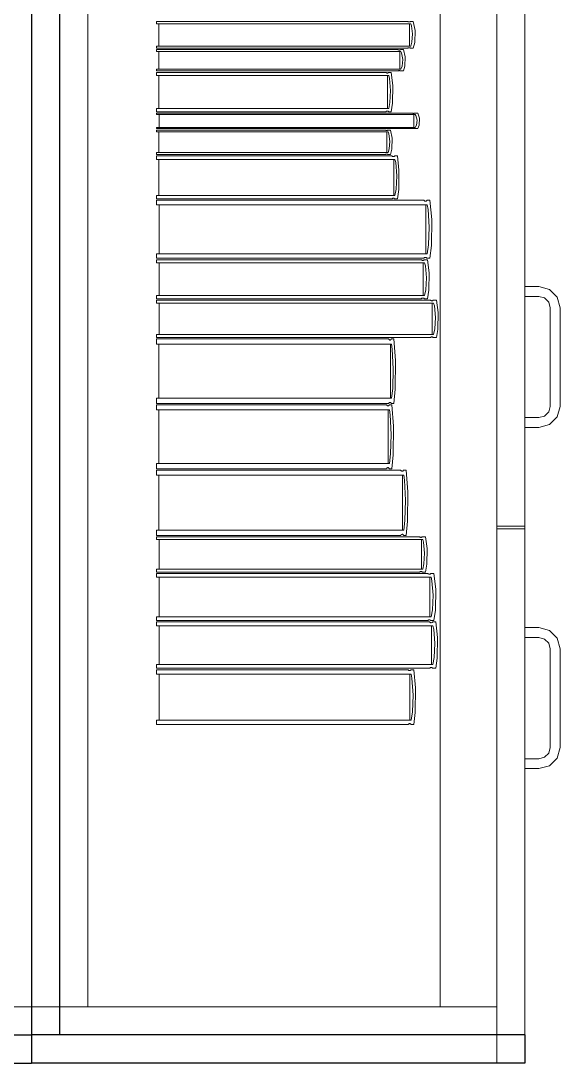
# Model space of a CAD drawing. Header units: inches. Extents: x -38 to 5698, y -33 to 92.
# Drawn here: x 289.062 to 289.445, y 12.807 to 13.547 of the extents above; entities that cross this region are included whole.
import ezdxf

# ---------------------------------------------------------------- set-up
doc = ezdxf.new("R2010")
doc.units = ezdxf.units.IN
doc.header["$MEASUREMENT"] = 0
doc.set_wipeout_variables(frame=1)
doc.linetypes.add('Wipeout_Contour', pattern=[1, 0, -1])
doc.layers.add('Interior - Mobiliario', color=7, linetype='Continuous')

msp = doc.modelspace()

# ---------------------------------------------------------------- linework, layer by layer
at = {"layer": 'Interior - Mobiliario', "color": 175, "linetype": 'Continuous', "lineweight": 13}
for p, q in [((289.08999, 14.28729), (289.08999, 12.82729)), ((289.39999, 12.82729), (289.39999, 14.28729)), ((289.10999, 12.84729), (289.10999, 14.26729)), ((289.35999, 14.26729), (289.35999, 12.84729)), ((289.39999, 12.84729), (289.39999, 14.26729)), ((289.33684, 13.54629), (289.15865, 13.54629)), ((289.15865, 13.54629), (289.15865, 13.54478)), ((289.15865, 13.54478), (289.33901, 13.54478)), ((289.16047, 13.54478), (289.16047, 13.52886)), ((289.33694, 13.54622), (289.33684, 13.54629)), ((289.33717, 13.54611), (289.33694, 13.54622)), ((289.33742, 13.54603), (289.33717, 13.54611)), ((289.33768, 13.54598), (289.33742, 13.54603)), ((289.33795, 13.54598), (289.33768, 13.54598)), ((289.33821, 13.54601), (289.33795, 13.54598)), ((289.3381, 13.52886), (289.3381, 13.54478)), ((289.33847, 13.54608), (289.33821, 13.54601)), ((289.3387, 13.54619), (289.33847, 13.54608)), ((289.33885, 13.54629), (289.3387, 13.54619)), ((289.34083, 13.54629), (289.33885, 13.54629)), ((289.33901, 13.54478), (289.33955, 13.54334)), ((289.33955, 13.54334), (289.34031, 13.53753)), ((289.34206, 13.53998), (289.34083, 13.54629)), ((289.39999, 13.54729), (289.39999, 13.18829)), ((289.41999, 13.54729), (289.41999, 13.18829)), ((289.34031, 13.53753), (289.33985, 13.5317)), ((289.34183, 13.5315), (289.34206, 13.53998)), ((289.33901, 13.52886), (289.15865, 13.52886)), ((289.15865, 13.52886), (289.15865, 13.52735)), ((289.15865, 13.52735), (289.33684, 13.52735)), ((289.32997, 13.52635), (289.15865, 13.52635)), ((289.15865, 13.52635), (289.15865, 13.52514)), ((289.33007, 13.52629), (289.32997, 13.52635)), ((289.33029, 13.5262), (289.33007, 13.52629)), ((289.33053, 13.52613), (289.33029, 13.5262)), ((289.33078, 13.5261), (289.33053, 13.52613)), ((289.33104, 13.5261), (289.33078, 13.5261)), ((289.3313, 13.52612), (289.33104, 13.5261)), ((289.33154, 13.52618), (289.3313, 13.52612)), ((289.33177, 13.52627), (289.33154, 13.52618)), ((289.33191, 13.52635), (289.33177, 13.52627)), ((289.33382, 13.52635), (289.33191, 13.52635)), ((289.33499, 13.5213), (289.33382, 13.52635)), ((289.33684, 13.52735), (289.33698, 13.52745)), ((289.33698, 13.52745), (289.33722, 13.52756)), ((289.33722, 13.52756), (289.33747, 13.52763)), ((289.33747, 13.52763), (289.33774, 13.52767)), ((289.33774, 13.52767), (289.33801, 13.52766)), ((289.33801, 13.52766), (289.33827, 13.52762)), ((289.33827, 13.52762), (289.33852, 13.52754)), ((289.33852, 13.52754), (289.33875, 13.52742)), ((289.33875, 13.52742), (289.33885, 13.52735)), ((289.33885, 13.52735), (289.34083, 13.52735)), ((289.33985, 13.5317), (289.33901, 13.52886)), ((289.34083, 13.52735), (289.34183, 13.5315)), ((289.15865, 13.52514), (289.33206, 13.52514)), ((289.1604, 13.52514), (289.1604, 13.51243)), ((289.33119, 13.51243), (289.33119, 13.52514)), ((289.33206, 13.52514), (289.33258, 13.52399)), ((289.33258, 13.52399), (289.33331, 13.51935)), ((289.33331, 13.51935), (289.33287, 13.5147)), ((289.33477, 13.51454), (289.33499, 13.5213)), ((289.33206, 13.51243), (289.15865, 13.51243)), ((289.15865, 13.51243), (289.15865, 13.51122)), ((289.15865, 13.51122), (289.32997, 13.51122)), ((289.32997, 13.51122), (289.33012, 13.5113)), ((289.33012, 13.5113), (289.33034, 13.51139)), ((289.33034, 13.51139), (289.33059, 13.51145)), ((289.33059, 13.51145), (289.33084, 13.51147)), ((289.33084, 13.51147), (289.3311, 13.51147)), ((289.3311, 13.51147), (289.33135, 13.51144)), ((289.33135, 13.51144), (289.33159, 13.51137)), ((289.33159, 13.51137), (289.33181, 13.51128)), ((289.33181, 13.51128), (289.33191, 13.51122)), ((289.33191, 13.51122), (289.33382, 13.51122)), ((289.33287, 13.5147), (289.33206, 13.51243)), ((289.33382, 13.51122), (289.33477, 13.51454)), ((289.32148, 13.51022), (289.15865, 13.51022)), ((289.15865, 13.51022), (289.15865, 13.50799)), ((289.15865, 13.50799), (289.32347, 13.50799)), ((289.16032, 13.50799), (289.16032, 13.48457)), ((289.32157, 13.51011), (289.32148, 13.51022)), ((289.32178, 13.50994), (289.32157, 13.51011)), ((289.32201, 13.50983), (289.32178, 13.50994)), ((289.32225, 13.50976), (289.32201, 13.50983)), ((289.3225, 13.50976), (289.32225, 13.50976)), ((289.32274, 13.50981), (289.3225, 13.50976)), ((289.32263, 13.48457), (289.32263, 13.50799)), ((289.32297, 13.50991), (289.32274, 13.50981)), ((289.32318, 13.51007), (289.32297, 13.50991)), ((289.32332, 13.51022), (289.32318, 13.51007)), ((289.32513, 13.51022), (289.32332, 13.51022)), ((289.32347, 13.50799), (289.32396, 13.50588)), ((289.32396, 13.50588), (289.32466, 13.49733)), ((289.32625, 13.50092), (289.32513, 13.51022)), ((289.32466, 13.49733), (289.32423, 13.48875)), ((289.32604, 13.48846), (289.32625, 13.50092)), ((289.32423, 13.48875), (289.32347, 13.48457)), ((289.32347, 13.48457), (289.15865, 13.48457)), ((289.15865, 13.48457), (289.15865, 13.48234)), ((289.15865, 13.48234), (289.32148, 13.48234)), ((289.33998, 13.48134), (289.15865, 13.48134)), ((289.15865, 13.48134), (289.15865, 13.48046)), ((289.32148, 13.48234), (289.32161, 13.48249)), ((289.32161, 13.48249), (289.32183, 13.48265)), ((289.32183, 13.48265), (289.32206, 13.48276)), ((289.32206, 13.48276), (289.3223, 13.48281)), ((289.3223, 13.48281), (289.32255, 13.4828)), ((289.32255, 13.4828), (289.32279, 13.48274)), ((289.32279, 13.48274), (289.32302, 13.48262)), ((289.32302, 13.48262), (289.32323, 13.48245)), ((289.32323, 13.48245), (289.32332, 13.48234)), ((289.32332, 13.48234), (289.32513, 13.48234)), ((289.32513, 13.48234), (289.32604, 13.48846)), ((289.34009, 13.4813), (289.33998, 13.48134)), ((289.34032, 13.48123), (289.34009, 13.4813)), ((289.34058, 13.48119), (289.34032, 13.48123)), ((289.34084, 13.48116), (289.34058, 13.48119)), ((289.34112, 13.48116), (289.34084, 13.48116)), ((289.34139, 13.48118), (289.34112, 13.48116)), ((289.34165, 13.48122), (289.34139, 13.48118)), ((289.34188, 13.48128), (289.34165, 13.48122)), ((289.34204, 13.48134), (289.34188, 13.48128)), ((289.34405, 13.48134), (289.34204, 13.48134)), ((289.3453, 13.47767), (289.34405, 13.48134)), ((289.15865, 13.48046), (289.3422, 13.48046)), ((289.16051, 13.48046), (289.16051, 13.47121)), ((289.34127, 13.47121), (289.34127, 13.48046)), ((289.3422, 13.48046), (289.34275, 13.47963)), ((289.34275, 13.47963), (289.34352, 13.47625)), ((289.34352, 13.47625), (289.34305, 13.47286)), ((289.34507, 13.47274), (289.3453, 13.47767)), ((289.3422, 13.47121), (289.15865, 13.47121)), ((289.15865, 13.47121), (289.15865, 13.47033)), ((289.15865, 13.47033), (289.33998, 13.47033)), ((289.32103, 13.46933), (289.15865, 13.46933)), ((289.15865, 13.46933), (289.15865, 13.46794)), ((289.15865, 13.46794), (289.32301, 13.46794)), ((289.16031, 13.46794), (289.16031, 13.45336)), ((289.32112, 13.46926), (289.32103, 13.46933)), ((289.32133, 13.46916), (289.32112, 13.46926)), ((289.32156, 13.46908), (289.32133, 13.46916)), ((289.3218, 13.46904), (289.32156, 13.46908)), ((289.32204, 13.46904), (289.3218, 13.46904)), ((289.32228, 13.46907), (289.32204, 13.46904)), ((289.32218, 13.45336), (289.32218, 13.46794)), ((289.32251, 13.46914), (289.32228, 13.46907)), ((289.32273, 13.46924), (289.32251, 13.46914)), ((289.32286, 13.46933), (289.32273, 13.46924)), ((289.32467, 13.46933), (289.32286, 13.46933)), ((289.32301, 13.46794), (289.3235, 13.46662)), ((289.3235, 13.46662), (289.32419, 13.4613)), ((289.32578, 13.46354), (289.32467, 13.46933)), ((289.33998, 13.47033), (289.34014, 13.47039)), ((289.34014, 13.47039), (289.34038, 13.47045)), ((289.34038, 13.47045), (289.34063, 13.47049)), ((289.34063, 13.47049), (289.3409, 13.47051)), ((289.3409, 13.47051), (289.34118, 13.47051)), ((289.34118, 13.47051), (289.34145, 13.47048)), ((289.34145, 13.47048), (289.3417, 13.47044)), ((289.3417, 13.47044), (289.34193, 13.47037)), ((289.34193, 13.47037), (289.34204, 13.47033)), ((289.34204, 13.47033), (289.34405, 13.47033)), ((289.34305, 13.47286), (289.3422, 13.47121)), ((289.34405, 13.47033), (289.34507, 13.47274)), ((289.32419, 13.4613), (289.32377, 13.45596)), ((289.32558, 13.45577), (289.32578, 13.46354)), ((289.32301, 13.45336), (289.15865, 13.45336)), ((289.15865, 13.45336), (289.15865, 13.45197)), ((289.15865, 13.45197), (289.32103, 13.45197)), ((289.32103, 13.45197), (289.32116, 13.45206)), ((289.32116, 13.45206), (289.32138, 13.45216)), ((289.32138, 13.45216), (289.32161, 13.45223)), ((289.32161, 13.45223), (289.32185, 13.45226)), ((289.32185, 13.45226), (289.32209, 13.45225)), ((289.32209, 13.45225), (289.32233, 13.45221)), ((289.32233, 13.45221), (289.32256, 13.45214)), ((289.32256, 13.45214), (289.32277, 13.45203)), ((289.32277, 13.45203), (289.32286, 13.45197)), ((289.32286, 13.45197), (289.32467, 13.45197)), ((289.32377, 13.45596), (289.32301, 13.45336)), ((289.32467, 13.45197), (289.32558, 13.45577)), ((289.32579, 13.45097), (289.15865, 13.45097)), ((289.15865, 13.45097), (289.15865, 13.44853)), ((289.15865, 13.44853), (289.32783, 13.44853)), ((289.16036, 13.44853), (289.16036, 13.4229)), ((289.32589, 13.45085), (289.32579, 13.45097)), ((289.3261, 13.45066), (289.32589, 13.45085)), ((289.32634, 13.45053), (289.3261, 13.45066)), ((289.32658, 13.45046), (289.32634, 13.45053)), ((289.32684, 13.45046), (289.32658, 13.45046)), ((289.32709, 13.45051), (289.32684, 13.45046)), ((289.32698, 13.4229), (289.32698, 13.44853)), ((289.32732, 13.45063), (289.32709, 13.45051)), ((289.32754, 13.4508), (289.32732, 13.45063)), ((289.32769, 13.45097), (289.32754, 13.4508)), ((289.32954, 13.45097), (289.32769, 13.45097)), ((289.32783, 13.44853), (289.32834, 13.44621)), ((289.32834, 13.44621), (289.32905, 13.43686)), ((289.33069, 13.44079), (289.32954, 13.45097)), ((289.32905, 13.43686), (289.32862, 13.42747)), ((289.33048, 13.42715), (289.33069, 13.44079)), ((289.32783, 13.4229), (289.15865, 13.4229)), ((289.15865, 13.4229), (289.15865, 13.42046)), ((289.32862, 13.42747), (289.32783, 13.4229)), ((289.32954, 13.42046), (289.33048, 13.42715)), ((289.15865, 13.42046), (289.32579, 13.42046)), ((289.34839, 13.41946), (289.15865, 13.41946)), ((289.15865, 13.41946), (289.15865, 13.41617)), ((289.15865, 13.41617), (289.35071, 13.41617)), ((289.16059, 13.41617), (289.16059, 13.38161)), ((289.32579, 13.42046), (289.32593, 13.42062)), ((289.32593, 13.42062), (289.32615, 13.4208)), ((289.32615, 13.4208), (289.32639, 13.42091)), ((289.32639, 13.42091), (289.32664, 13.42097)), ((289.32664, 13.42097), (289.32689, 13.42096)), ((289.32689, 13.42096), (289.32714, 13.42089)), ((289.32714, 13.42089), (289.32737, 13.42076)), ((289.32737, 13.42076), (289.32759, 13.42058)), ((289.32759, 13.42058), (289.32769, 13.42046)), ((289.32769, 13.42046), (289.32954, 13.42046)), ((289.3485, 13.4193), (289.34839, 13.41946)), ((289.34875, 13.41905), (289.3485, 13.4193)), ((289.34901, 13.41887), (289.34875, 13.41905)), ((289.34929, 13.41878), (289.34901, 13.41887)), ((289.34958, 13.41877), (289.34929, 13.41878)), ((289.34986, 13.41885), (289.34958, 13.41877)), ((289.34974, 13.38161), (289.34974, 13.41617)), ((289.35013, 13.419), (289.34986, 13.41885)), ((289.35038, 13.41924), (289.35013, 13.419)), ((289.35054, 13.41946), (289.35038, 13.41924)), ((289.35265, 13.41946), (289.35054, 13.41946)), ((289.35071, 13.41617), (289.35129, 13.41305)), ((289.35395, 13.40574), (289.35265, 13.41946)), ((289.35129, 13.41305), (289.3521, 13.40044)), ((289.3521, 13.40044), (289.3516, 13.38777)), ((289.35371, 13.38735), (289.35395, 13.40574)), ((289.3516, 13.38777), (289.35071, 13.38161)), ((289.35265, 13.37832), (289.35371, 13.38735)), ((289.35071, 13.38161), (289.15865, 13.38161)), ((289.15865, 13.38161), (289.15865, 13.37832)), ((289.15865, 13.37832), (289.34839, 13.37832)), ((289.34839, 13.37832), (289.34855, 13.37854)), ((289.34855, 13.37854), (289.3488, 13.37878)), ((289.3488, 13.37878), (289.34907, 13.37894)), ((289.34907, 13.37894), (289.34936, 13.37901)), ((289.34936, 13.37901), (289.34964, 13.379)), ((289.34964, 13.379), (289.34992, 13.37891)), ((289.34992, 13.37891), (289.35019, 13.37873)), ((289.35019, 13.37873), (289.35043, 13.37848)), ((289.35043, 13.37848), (289.35054, 13.37832)), ((289.35054, 13.37832), (289.35265, 13.37832)), ((289.34659, 13.37732), (289.15865, 13.37732)), ((289.15865, 13.37732), (289.15865, 13.37511)), ((289.15865, 13.37511), (289.34889, 13.37511)), ((289.16057, 13.37511), (289.16057, 13.35187)), ((289.3467, 13.37722), (289.34659, 13.37732)), ((289.34694, 13.37705), (289.3467, 13.37722)), ((289.3472, 13.37693), (289.34694, 13.37705)), ((289.34748, 13.37687), (289.3472, 13.37693)), ((289.34777, 13.37686), (289.34748, 13.37687)), ((289.34805, 13.37691), (289.34777, 13.37686)), ((289.34793, 13.35187), (289.34793, 13.37511)), ((289.34831, 13.37702), (289.34805, 13.37691)), ((289.34856, 13.37718), (289.34831, 13.37702)), ((289.34872, 13.37732), (289.34856, 13.37718)), ((289.35081, 13.37732), (289.34872, 13.37732)), ((289.34889, 13.37511), (289.34946, 13.37301)), ((289.34946, 13.37301), (289.35026, 13.36453)), ((289.3521, 13.3681), (289.35081, 13.37732)), ((289.35026, 13.36453), (289.34977, 13.35601)), ((289.35186, 13.35572), (289.3521, 13.3681)), ((289.34977, 13.35601), (289.34889, 13.35187)), ((289.35081, 13.34965), (289.35186, 13.35572)), ((289.42999, 13.35829), (289.41999, 13.35829)), ((289.41999, 13.35829), (289.41999, 13.35129)), ((289.43749, 13.35628), (289.42999, 13.35829)), ((289.44298, 13.35079), (289.43749, 13.35628)), ((289.34889, 13.35187), (289.15865, 13.35187)), ((289.15865, 13.35187), (289.15865, 13.34965)), ((289.15865, 13.34965), (289.34659, 13.34965)), ((289.35287, 13.34865), (289.15865, 13.34865)), ((289.15865, 13.34865), (289.15865, 13.34653)), ((289.34659, 13.34965), (289.34675, 13.3498)), ((289.34675, 13.3498), (289.347, 13.34996)), ((289.347, 13.34996), (289.34727, 13.35007)), ((289.34727, 13.35007), (289.34754, 13.35012)), ((289.34754, 13.35012), (289.34783, 13.35011)), ((289.34783, 13.35011), (289.34811, 13.35005)), ((289.34811, 13.35005), (289.34837, 13.34993)), ((289.34837, 13.34993), (289.34861, 13.34976)), ((289.34861, 13.34976), (289.34872, 13.34965)), ((289.34872, 13.34965), (289.35081, 13.34965)), ((289.35298, 13.34855), (289.35287, 13.34865)), ((289.35323, 13.34839), (289.35298, 13.34855)), ((289.3535, 13.34828), (289.35323, 13.34839)), ((289.35379, 13.34822), (289.3535, 13.34828)), ((289.35408, 13.34821), (289.35379, 13.34822)), ((289.35437, 13.34826), (289.35408, 13.34821)), ((289.35465, 13.34836), (289.35437, 13.34826)), ((289.3549, 13.34851), (289.35465, 13.34836)), ((289.35507, 13.34865), (289.3549, 13.34851)), ((289.35723, 13.34865), (289.35507, 13.34865)), ((289.35856, 13.33979), (289.35723, 13.34865)), ((289.41999, 13.35129), (289.42999, 13.35129)), ((289.42999, 13.35129), (289.43399, 13.35022)), ((289.43399, 13.35022), (289.43692, 13.34729)), ((289.44499, 13.34329), (289.44298, 13.35079)), ((289.15865, 13.34653), (289.35524, 13.34653)), ((289.16064, 13.34653), (289.16064, 13.32421)), ((289.35425, 13.32421), (289.35425, 13.34653)), ((289.35524, 13.34653), (289.35583, 13.34451)), ((289.35583, 13.34451), (289.35666, 13.33637)), ((289.43692, 13.34729), (289.43799, 13.34329)), ((289.43799, 13.34329), (289.43799, 13.27329)), ((289.44499, 13.27329), (289.44499, 13.34329)), ((289.35666, 13.33637), (289.35615, 13.32819)), ((289.35831, 13.32791), (289.35856, 13.33979)), ((289.35615, 13.32819), (289.35524, 13.32421)), ((289.35723, 13.32208), (289.35831, 13.32791)), ((289.35524, 13.32421), (289.15865, 13.32421)), ((289.15865, 13.32421), (289.15865, 13.32208)), ((289.15865, 13.32208), (289.35287, 13.32208)), ((289.32344, 13.32108), (289.15865, 13.32108)), ((289.15865, 13.32108), (289.15865, 13.31743)), ((289.32354, 13.32091), (289.32344, 13.32108)), ((289.32375, 13.32063), (289.32354, 13.32091)), ((289.32398, 13.32044), (289.32375, 13.32063)), ((289.32423, 13.32033), (289.32398, 13.32044)), ((289.32447, 13.32032), (289.32423, 13.32033)), ((289.32472, 13.3204), (289.32447, 13.32032)), ((289.32495, 13.32058), (289.32472, 13.3204)), ((289.32517, 13.32084), (289.32495, 13.32058)), ((289.32531, 13.32108), (289.32517, 13.32084)), ((289.32714, 13.32108), (289.32531, 13.32108)), ((289.32827, 13.30584), (289.32714, 13.32108)), ((289.35287, 13.32208), (289.35303, 13.32223)), ((289.35303, 13.32223), (289.35329, 13.32238)), ((289.35329, 13.32238), (289.35356, 13.32248)), ((289.35356, 13.32248), (289.35385, 13.32253)), ((289.35385, 13.32253), (289.35415, 13.32252)), ((289.35415, 13.32252), (289.35443, 13.32246)), ((289.35443, 13.32246), (289.35471, 13.32235)), ((289.35471, 13.32235), (289.35496, 13.32219)), ((289.35496, 13.32219), (289.35507, 13.32208)), ((289.35507, 13.32208), (289.35723, 13.32208)), ((289.15865, 13.31743), (289.32546, 13.31743)), ((289.16034, 13.31743), (289.16034, 13.27902)), ((289.32461, 13.27902), (289.32461, 13.31743)), ((289.32546, 13.31743), (289.32596, 13.31396)), ((289.32596, 13.31396), (289.32666, 13.29994)), ((289.32806, 13.28539), (289.32827, 13.30584)), ((289.32666, 13.29994), (289.32623, 13.28586)), ((289.32623, 13.28586), (289.32546, 13.27902)), ((289.32714, 13.27536), (289.32806, 13.28539)), ((289.32546, 13.27902), (289.15865, 13.27902)), ((289.15865, 13.27902), (289.15865, 13.27536)), ((289.15865, 13.27536), (289.32344, 13.27536)), ((289.32191, 13.27436), (289.15865, 13.27436)), ((289.15865, 13.27436), (289.15865, 13.27073)), ((289.322, 13.27418), (289.32191, 13.27436)), ((289.32221, 13.27391), (289.322, 13.27418)), ((289.32362, 13.27411), (289.32341, 13.27386)), ((289.32344, 13.27536), (289.32358, 13.2756)), ((289.32358, 13.2756), (289.3238, 13.27586)), ((289.32376, 13.27436), (289.32362, 13.27411)), ((289.32557, 13.27436), (289.32376, 13.27436)), ((289.3238, 13.27586), (289.32403, 13.27604)), ((289.32403, 13.27604), (289.32428, 13.27612)), ((289.32428, 13.27612), (289.32453, 13.27611)), ((289.32453, 13.27611), (289.32477, 13.27601)), ((289.32477, 13.27601), (289.325, 13.27581)), ((289.325, 13.27581), (289.32522, 13.27553)), ((289.32522, 13.27553), (289.32531, 13.27536)), ((289.32531, 13.27536), (289.32714, 13.27536)), ((289.32669, 13.25926), (289.32557, 13.27436)), ((289.15865, 13.27073), (289.3239, 13.27073)), ((289.16032, 13.27073), (289.16032, 13.2327)), ((289.32244, 13.27371), (289.32221, 13.27391)), ((289.32268, 13.27361), (289.32244, 13.27371)), ((289.32293, 13.2736), (289.32268, 13.27361)), ((289.32317, 13.27368), (289.32293, 13.2736)), ((289.32307, 13.2327), (289.32307, 13.27073)), ((289.32341, 13.27386), (289.32317, 13.27368)), ((289.3239, 13.27073), (289.3244, 13.2673)), ((289.3244, 13.2673), (289.3251, 13.25342)), ((289.43692, 13.26929), (289.43399, 13.26637)), ((289.43799, 13.27329), (289.43692, 13.26929)), ((289.44298, 13.26579), (289.44499, 13.27329)), ((289.32649, 13.239), (289.32669, 13.25926)), ((289.41999, 13.26529), (289.41999, 13.25829)), ((289.42999, 13.26529), (289.41999, 13.26529)), ((289.43399, 13.26637), (289.42999, 13.26529)), ((289.42999, 13.25829), (289.43749, 13.2603)), ((289.43749, 13.2603), (289.44298, 13.26579)), ((289.3251, 13.25342), (289.32467, 13.23948)), ((289.41999, 13.25829), (289.42999, 13.25829)), ((289.32467, 13.23948), (289.3239, 13.2327)), ((289.32557, 13.22907), (289.32649, 13.239)), ((289.3239, 13.2327), (289.15865, 13.2327)), ((289.15865, 13.2327), (289.15865, 13.22907)), ((289.32226, 13.22957), (289.32249, 13.22975)), ((289.32249, 13.22975), (289.32274, 13.22983)), ((289.32274, 13.22983), (289.32298, 13.22982)), ((289.32298, 13.22982), (289.32323, 13.22972)), ((289.32323, 13.22972), (289.32345, 13.22952)), ((289.15865, 13.22907), (289.32191, 13.22907)), ((289.33196, 13.22807), (289.15865, 13.22807)), ((289.15865, 13.22807), (289.15865, 13.22437)), ((289.15865, 13.22437), (289.33407, 13.22437)), ((289.16042, 13.22437), (289.16042, 13.18547)), ((289.32191, 13.22907), (289.32205, 13.22932)), ((289.32205, 13.22932), (289.32226, 13.22957)), ((289.32345, 13.22952), (289.32367, 13.22925)), ((289.32367, 13.22925), (289.32376, 13.22907)), ((289.32376, 13.22907), (289.32557, 13.22907)), ((289.33206, 13.22789), (289.33196, 13.22807)), ((289.33228, 13.22761), (289.33206, 13.22789)), ((289.33252, 13.22742), (289.33228, 13.22761)), ((289.33278, 13.22731), (289.33252, 13.22742)), ((289.33304, 13.2273), (289.33278, 13.22731)), ((289.3333, 13.22738), (289.33304, 13.2273)), ((289.33319, 13.18547), (289.33319, 13.22437)), ((289.33354, 13.22756), (289.3333, 13.22738)), ((289.33377, 13.22782), (289.33354, 13.22756)), ((289.33392, 13.22807), (289.33377, 13.22782)), ((289.33585, 13.22807), (289.33392, 13.22807)), ((289.33407, 13.22437), (289.3346, 13.22086)), ((289.33704, 13.21263), (289.33585, 13.22807)), ((289.3346, 13.22086), (289.33534, 13.20666)), ((289.33681, 13.19192), (289.33704, 13.21263)), ((289.33534, 13.20666), (289.33489, 13.1924)), ((289.33407, 13.18547), (289.15865, 13.18547)), ((289.15865, 13.18547), (289.15865, 13.18176)), ((289.33489, 13.1924), (289.33407, 13.18547)), ((289.33585, 13.18176), (289.33681, 13.19192)), ((289.41999, 13.18829), (289.39999, 13.18829)), ((289.41999, 13.18629), (289.39999, 13.18629)), ((289.15865, 13.18176), (289.33196, 13.18176)), ((289.34522, 13.18076), (289.15865, 13.18076)), ((289.15865, 13.18076), (289.15865, 13.17876)), ((289.15865, 13.17876), (289.3475, 13.17876)), ((289.16056, 13.17876), (289.16056, 13.15771)), ((289.33196, 13.18176), (289.3321, 13.18201)), ((289.3321, 13.18201), (289.33233, 13.18228)), ((289.33233, 13.18228), (289.33258, 13.18245)), ((289.33258, 13.18245), (289.33284, 13.18254)), ((289.33284, 13.18254), (289.3331, 13.18253)), ((289.3331, 13.18253), (289.33335, 13.18242)), ((289.33335, 13.18242), (289.3336, 13.18223)), ((289.3336, 13.18223), (289.33382, 13.18194)), ((289.33382, 13.18194), (289.33392, 13.18176)), ((289.33392, 13.18176), (289.33585, 13.18176)), ((289.34533, 13.18067), (289.34522, 13.18076)), ((289.34557, 13.18051), (289.34533, 13.18067)), ((289.34583, 13.18041), (289.34557, 13.18051)), ((289.34611, 13.18035), (289.34583, 13.18041)), ((289.34639, 13.18035), (289.34611, 13.18035)), ((289.34667, 13.18039), (289.34639, 13.18035)), ((289.34655, 13.15771), (289.34655, 13.17876)), ((289.34693, 13.18049), (289.34667, 13.18039)), ((289.34718, 13.18063), (289.34693, 13.18049)), ((289.34734, 13.18076), (289.34718, 13.18063)), ((289.34941, 13.18076), (289.34734, 13.18076)), ((289.3475, 13.17876), (289.34807, 13.17686)), ((289.35069, 13.17241), (289.34941, 13.18076)), ((289.34807, 13.17686), (289.34886, 13.16918)), ((289.35045, 13.1612), (289.35069, 13.17241)), ((289.34886, 13.16918), (289.34838, 13.16146)), ((289.3475, 13.15771), (289.15865, 13.15771)), ((289.15865, 13.15771), (289.15865, 13.15571)), ((289.15865, 13.15571), (289.34522, 13.15571)), ((289.34522, 13.15571), (289.34538, 13.15584)), ((289.34538, 13.15584), (289.34563, 13.15598)), ((289.34563, 13.15598), (289.34589, 13.15608)), ((289.34589, 13.15608), (289.34617, 13.15612)), ((289.34617, 13.15612), (289.34645, 13.15612)), ((289.34645, 13.15612), (289.34673, 13.15606)), ((289.34673, 13.15606), (289.34699, 13.15595)), ((289.34699, 13.15595), (289.34723, 13.1558)), ((289.34723, 13.1558), (289.34734, 13.15571)), ((289.34734, 13.15571), (289.34941, 13.15571)), ((289.34838, 13.16146), (289.3475, 13.15771)), ((289.34941, 13.15571), (289.35045, 13.1612)), ((289.35113, 13.15471), (289.15865, 13.15471)), ((289.15865, 13.15471), (289.15865, 13.15203)), ((289.15865, 13.15203), (289.35348, 13.15203)), ((289.16062, 13.15203), (289.16062, 13.12398)), ((289.35124, 13.15458), (289.35113, 13.15471)), ((289.35149, 13.15437), (289.35124, 13.15458)), ((289.35176, 13.15423), (289.35149, 13.15437)), ((289.35205, 13.15415), (289.35176, 13.15423)), ((289.35234, 13.15415), (289.35205, 13.15415)), ((289.35262, 13.15421), (289.35234, 13.15415)), ((289.3525, 13.12398), (289.3525, 13.15203)), ((289.3529, 13.15434), (289.35262, 13.15421)), ((289.35315, 13.15453), (289.3529, 13.15434)), ((289.35331, 13.15471), (289.35315, 13.15453)), ((289.35545, 13.15471), (289.35331, 13.15471)), ((289.35348, 13.15203), (289.35407, 13.1495)), ((289.35407, 13.1495), (289.35489, 13.13926)), ((289.35677, 13.14357), (289.35545, 13.15471)), ((289.35653, 13.12863), (289.35677, 13.14357)), ((289.35489, 13.13926), (289.35439, 13.12898)), ((289.35439, 13.12898), (289.35348, 13.12398)), ((289.35545, 13.12131), (289.35653, 13.12863)), ((289.35348, 13.12398), (289.15865, 13.12398)), ((289.15865, 13.12398), (289.15865, 13.12131)), ((289.15865, 13.12131), (289.35113, 13.12131)), ((289.35241, 13.12031), (289.15865, 13.12031)), ((289.15865, 13.12031), (289.15865, 13.11768)), ((289.35113, 13.12131), (289.3513, 13.12149)), ((289.3513, 13.12149), (289.35155, 13.12168)), ((289.35155, 13.12168), (289.35182, 13.12181)), ((289.35182, 13.12181), (289.35211, 13.12187)), ((289.35211, 13.12187), (289.3524, 13.12186)), ((289.3524, 13.12186), (289.35268, 13.12178)), ((289.35252, 13.12018), (289.35241, 13.12031)), ((289.35277, 13.11998), (289.35252, 13.12018)), ((289.35268, 13.12178), (289.35296, 13.12164)), ((289.35305, 13.11984), (289.35277, 13.11998)), ((289.35296, 13.12164), (289.3532, 13.12144)), ((289.35333, 13.11977), (289.35305, 13.11984)), ((289.3532, 13.12144), (289.35331, 13.12131)), ((289.35331, 13.12131), (289.35545, 13.12131)), ((289.35363, 13.11976), (289.35333, 13.11977)), ((289.35391, 13.11982), (289.35363, 13.11976)), ((289.35419, 13.11995), (289.35391, 13.11982)), ((289.35445, 13.12013), (289.35419, 13.11995)), ((289.35461, 13.12031), (289.35445, 13.12013)), ((289.35676, 13.12031), (289.35461, 13.12031)), ((289.35809, 13.10935), (289.35676, 13.12031)), ((289.15865, 13.11768), (289.35478, 13.11768)), ((289.16063, 13.11768), (289.16063, 13.09007)), ((289.35379, 13.09007), (289.35379, 13.11768)), ((289.35478, 13.11768), (289.35537, 13.11519)), ((289.35537, 13.11519), (289.3562, 13.10511)), ((289.41999, 13.11629), (289.42999, 13.11629)), ((289.41999, 13.10929), (289.41999, 13.11629)), ((289.42999, 13.11629), (289.43749, 13.11428)), ((289.43749, 13.11428), (289.44298, 13.10879)), ((289.3562, 13.10511), (289.35569, 13.09499)), ((289.35785, 13.09465), (289.35809, 13.10935)), ((289.42999, 13.10929), (289.41999, 13.10929)), ((289.43399, 13.10822), (289.42999, 13.10929)), ((289.43692, 13.10529), (289.43399, 13.10822)), ((289.43799, 13.10129), (289.43692, 13.10529)), ((289.44298, 13.10879), (289.44499, 13.10129)), ((289.43799, 13.03129), (289.43799, 13.10129)), ((289.44499, 13.10129), (289.44499, 13.03129)), ((289.35478, 13.09007), (289.15865, 13.09007)), ((289.15865, 13.09007), (289.15865, 13.08744)), ((289.35569, 13.09499), (289.35478, 13.09007)), ((289.35676, 13.08744), (289.35785, 13.09465)), ((289.15865, 13.08744), (289.35241, 13.08744)), ((289.33718, 13.08644), (289.15865, 13.08644)), ((289.15865, 13.08644), (289.15865, 13.08333)), ((289.15865, 13.08333), (289.33936, 13.08333)), ((289.16048, 13.08333), (289.16048, 13.05068)), ((289.33728, 13.08629), (289.33718, 13.08644)), ((289.33751, 13.08605), (289.33728, 13.08629)), ((289.33776, 13.08589), (289.33751, 13.08605)), ((289.33802, 13.0858), (289.33776, 13.08589)), ((289.33829, 13.08579), (289.33802, 13.0858)), ((289.33856, 13.08586), (289.33829, 13.08579)), ((289.33844, 13.05068), (289.33844, 13.08333)), ((289.33881, 13.08601), (289.33856, 13.08586)), ((289.33905, 13.08623), (289.33881, 13.08601)), ((289.3392, 13.08644), (289.33905, 13.08623)), ((289.34118, 13.08644), (289.3392, 13.08644)), ((289.33936, 13.08333), (289.3399, 13.08038)), ((289.34241, 13.07348), (289.34118, 13.08644)), ((289.35241, 13.08744), (289.35258, 13.08762)), ((289.35258, 13.08762), (289.35283, 13.0878)), ((289.35283, 13.0878), (289.35311, 13.08793)), ((289.35311, 13.08793), (289.3534, 13.08799)), ((289.3534, 13.08799), (289.35369, 13.08798)), ((289.35369, 13.08798), (289.35398, 13.08791)), ((289.35398, 13.08791), (289.35425, 13.08777)), ((289.35425, 13.08777), (289.3545, 13.08757)), ((289.3545, 13.08757), (289.35461, 13.08744)), ((289.35461, 13.08744), (289.35676, 13.08744)), ((289.3399, 13.08038), (289.34066, 13.06846)), ((289.34066, 13.06846), (289.3402, 13.0565)), ((289.34218, 13.05609), (289.34241, 13.07348)), ((289.3402, 13.0565), (289.33936, 13.05068)), ((289.34118, 13.04757), (289.34218, 13.05609)), ((289.33936, 13.05068), (289.15865, 13.05068)), ((289.15865, 13.05068), (289.15865, 13.04757)), ((289.15865, 13.04757), (289.33718, 13.04757)), ((289.33718, 13.04757), (289.33733, 13.04778)), ((289.33733, 13.04778), (289.33756, 13.048)), ((289.33756, 13.048), (289.33782, 13.04815)), ((289.33782, 13.04815), (289.33808, 13.04822)), ((289.33808, 13.04822), (289.33835, 13.04821)), ((289.33835, 13.04821), (289.33861, 13.04812)), ((289.33861, 13.04812), (289.33887, 13.04796)), ((289.33887, 13.04796), (289.3391, 13.04772)), ((289.3391, 13.04772), (289.3392, 13.04757)), ((289.3392, 13.04757), (289.34118, 13.04757)), ((289.43692, 13.02729), (289.43799, 13.03129)), ((289.44499, 13.03129), (289.44298, 13.02379)), ((289.41999, 13.02329), (289.42999, 13.02329)), ((289.41999, 13.01629), (289.41999, 13.02329)), ((289.42999, 13.02329), (289.43399, 13.02437)), ((289.43399, 13.02437), (289.43692, 13.02729)), ((289.44298, 13.02379), (289.43749, 13.0183)), ((289.42999, 13.01629), (289.41999, 13.01629)), ((289.43749, 13.0183), (289.42999, 13.01629)), ((289.10999, 12.84729), (289.35999, 12.84729)), ((289.35999, 12.84729), (289.39999, 12.84729)), ((289.08999, 12.82729), (289.39999, 12.82729))]:
    msp.add_line(p, q, dxfattribs=at)

# ---------------------------------------------------------------- wipeouts: each hides what was drawn before it
at = {"color": 254, "linetype": 'Wipeout_Contour', "lineweight": 0, "ltscale": 9695.100423}
msp.add_wipeout([(289.04999, 12.82729), (289.06999, 12.82729), (289.06999, 14.28729), (289.04999, 14.28729)], dxfattribs=at).dxf.layer = 'Interior - Mobiliario'

# ---------------------------------------------------------------- next in the draw order: linework, layer by layer
at = {"layer": 'Interior - Mobiliario', "color": 175, "linetype": 'Continuous', "lineweight": 30}
for p in [(289.06999, 14.28729), (289.04999, 12.82729)]:
    msp.add_line(p, (289.06999, 12.82729), dxfattribs=at)
at = {"layer": 'Interior - Mobiliario', "color": 175, "linetype": 'Continuous', "lineweight": 13}
for p, q in [((289.06999, 14.28729), (289.06999, 12.82729)), ((289.06999, 14.26729), (289.06999, 12.84729)), ((289.06999, 12.84729), (289.02999, 12.84729)), ((289.06999, 12.82729), (289.04999, 12.82729))]:
    msp.add_line(p, q, dxfattribs=at)

# ---------------------------------------------------------------- next in the draw order: wipeouts: each hides what was drawn before it
at = {"color": 254, "linetype": 'Wipeout_Contour', "lineweight": 0, "ltscale": 9694.42389}
msp.add_wipeout([(288.71999, 12.80729), (289.06999, 12.80729), (289.06999, 12.82729), (288.71999, 12.82729)], dxfattribs=at).dxf.layer = 'Interior - Mobiliario'

# ---------------------------------------------------------------- next in the draw order: linework, layer by layer
at = {"layer": 'Interior - Mobiliario', "color": 175, "linetype": 'Continuous', "lineweight": 13}
for p, q in [((289.06999, 12.80729), (289.06999, 14.30729)), ((289.06999, 14.28729), (289.06999, 12.82729)), ((289.06999, 12.84729), (289.06999, 12.80729)), ((288.71999, 12.82729), (289.06999, 12.82729)), ((289.06999, 12.82729), (288.71999, 12.82729)), ((289.06999, 12.82729), (289.06999, 12.80729)), ((289.06999, 12.80729), (288.71999, 12.80729)), ((288.71999, 12.80729), (289.06999, 12.80729)), ((289.06999, 12.80729), (288.73999, 12.80729))]:
    msp.add_line(p, q, dxfattribs=at)
at = {"layer": 'Interior - Mobiliario', "color": 175, "linetype": 'Continuous', "lineweight": 30}
for p, q in [((288.71999, 12.82729), (289.06999, 12.82729)), ((289.06999, 12.82729), (289.06999, 12.80729)), ((288.71999, 12.80729), (289.06999, 12.80729))]:
    msp.add_line(p, q, dxfattribs=at)

# ---------------------------------------------------------------- next in the draw order: wipeouts: each hides what was drawn before it
at = {"color": 254, "linetype": 'Wipeout_Contour', "lineweight": 0, "ltscale": 9695.180421}
msp.add_wipeout([(289.08999, 12.82729), (289.08999, 14.28729), (289.06999, 14.28729), (289.06999, 12.82729)], dxfattribs=at).dxf.layer = 'Interior - Mobiliario'

# ---------------------------------------------------------------- next in the draw order: linework, layer by layer
at = {"layer": 'Interior - Mobiliario', "color": 175, "linetype": 'Continuous', "lineweight": 30}
for p, q in [((289.06999, 14.28729), (289.06999, 12.82729)), ((289.08999, 14.28729), (289.08999, 12.82729)), ((289.08999, 12.82729), (289.06999, 12.82729))]:
    msp.add_line(p, q, dxfattribs=at)
at = {"layer": 'Interior - Mobiliario', "color": 175, "linetype": 'Continuous', "lineweight": 13}
for p, q in [((289.06999, 14.28729), (289.06999, 12.82729)), ((289.08999, 12.82729), (289.08999, 14.28729)), ((289.06999, 14.26729), (289.06999, 12.84729)), ((289.06999, 12.84729), (289.10999, 12.84729)), ((289.06999, 12.82729), (289.08999, 12.82729))]:
    msp.add_line(p, q, dxfattribs=at)

# ---------------------------------------------------------------- next in the draw order: wipeouts: each hides what was drawn before it
at = {"color": 254, "linetype": 'Wipeout_Contour', "lineweight": 0, "ltscale": 9695.82387}
msp.add_wipeout([(289.41999, 12.80729), (289.41999, 12.82729), (289.06999, 12.82729), (289.06999, 12.80729)], dxfattribs=at).dxf.layer = 'Interior - Mobiliario'

# ---------------------------------------------------------------- next in the draw order: linework, layer by layer
at = {"layer": 'Interior - Mobiliario', "color": 175, "linetype": 'Continuous', "lineweight": 13}
for p, q in [((289.06999, 12.80729), (289.06999, 14.30729)), ((289.41999, 14.30729), (289.41999, 12.80729)), ((289.06999, 14.28729), (289.06999, 12.82729)), ((289.08999, 14.28729), (289.08999, 12.82729)), ((289.08999, 14.28729), (289.08999, 12.82729)), ((289.08999, 14.28729), (289.08999, 12.82729)), ((289.39999, 12.82729), (289.39999, 14.28729)), ((289.39999, 12.82729), (289.39999, 14.28729)), ((289.41999, 12.82729), (289.41999, 14.28729)), ((289.41999, 12.82729), (289.41999, 14.28729)), ((289.39999, 12.82729), (289.39999, 13.18629)), ((289.41999, 12.82729), (289.41999, 13.18629)), ((289.06999, 12.84729), (289.06999, 12.80729)), ((289.39999, 12.80729), (289.39999, 12.84729)), ((289.06999, 12.82729), (289.06999, 12.80729)), ((289.41999, 12.82729), (289.06999, 12.82729)), ((289.06999, 12.82729), (289.41999, 12.82729)), ((289.08999, 12.82729), (289.41999, 12.82729)), ((289.08999, 12.82729), (289.39999, 12.82729)), ((289.08999, 12.82729), (289.39999, 12.82729)), ((289.41999, 12.82729), (289.39999, 12.82729)), ((289.41999, 12.80729), (289.41999, 12.82729)), ((289.06999, 12.80729), (289.41999, 12.80729)), ((289.06999, 12.80729), (289.39999, 12.80729)), ((289.41999, 12.80729), (289.06999, 12.80729))]:
    msp.add_line(p, q, dxfattribs=at)
at = {"layer": 'Interior - Mobiliario', "color": 175, "linetype": 'Continuous', "lineweight": 30}
for p, q in [((289.41999, 12.82729), (289.06999, 12.82729)), ((289.06999, 12.82729), (289.06999, 12.80729)), ((289.41999, 12.82729), (289.41999, 12.80729)), ((289.41999, 12.80729), (289.06999, 12.80729))]:
    msp.add_line(p, q, dxfattribs=at)

doc.saveas('drawing.dxf')
